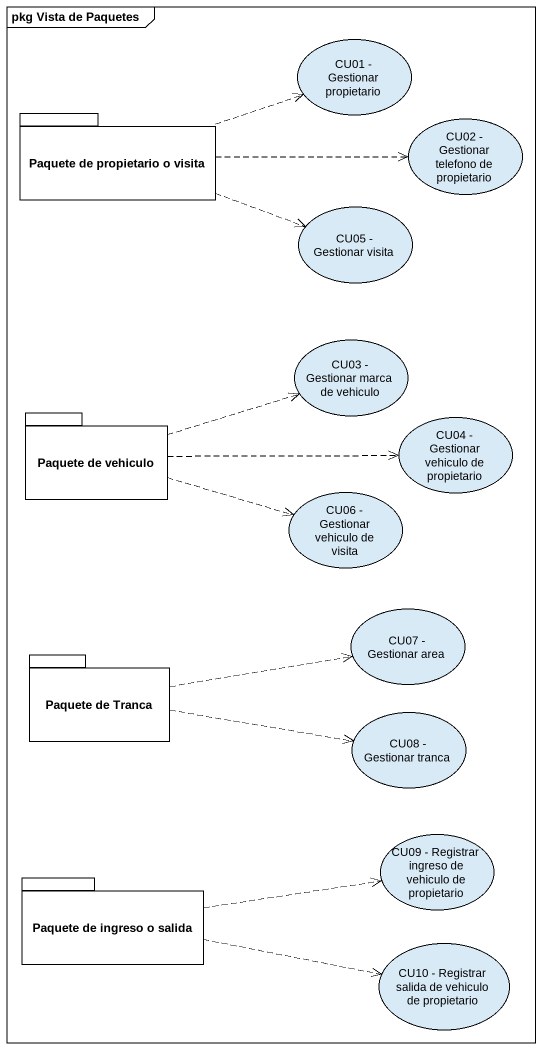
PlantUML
@startuml
mainframe pkg Vista de Paquetes
usecase "CU01 - Gestionar propietario" as CU01_Gestionar_propietario
package "Paquete de propietario o visita" as Paquete_de_propietario_o {
}
usecase "CU02 - Gestionar telefono de propietario" as CU02_Gestionar_telefono_de
usecase "CU05 - Gestionar visita" as CU05_Gestionar_visita
usecase "CU03 - Gestionar marca de vehiculo" as CU03_Gestionar_marca_de
package "Paquete de vehiculo" as Paquete_de_vehiculo {
}
usecase "CU04 - Gestionar vehiculo de propietario" as CU04_Gestionar_vehiculo_de
usecase "CU06 - Gestionar vehiculo de visita" as CU06_Gestionar_vehiculo_de
usecase "CU07 - Gestionar area" as CU07_Gestionar_area
package "Paquete de Tranca" as Paquete_de_Tranca {
}
usecase "CU08 - Gestionar tranca" as CU08_Gestionar_tranca
usecase "CU09 - Registrar ingreso de vehiculo de propietario" as CU09_Registrar_ingreso_de
package "Paquete de ingreso o salida" as Paquete_de_ingreso_o_salida {
}
usecase "CU10 - Registrar salida de vehiculo de propietario" as CU10_Registrar_salida_de
Paquete_de_propietario_o .right.> CU01_Gestionar_propietario
Paquete_de_propietario_o .right.> CU02_Gestionar_telefono_de
Paquete_de_propietario_o .right.> CU05_Gestionar_visita
Paquete_de_vehiculo .right.> CU03_Gestionar_marca_de
Paquete_de_vehiculo .right.> CU04_Gestionar_vehiculo_de
Paquete_de_vehiculo .right.> CU06_Gestionar_vehiculo_de
Paquete_de_Tranca .right.> CU07_Gestionar_area
Paquete_de_Tranca .right.> CU08_Gestionar_tranca
Paquete_de_ingreso_o_salida .right.> CU09_Registrar_ingreso_de
Paquete_de_ingreso_o_salida .right.> CU10_Registrar_salida_de
@enduml
